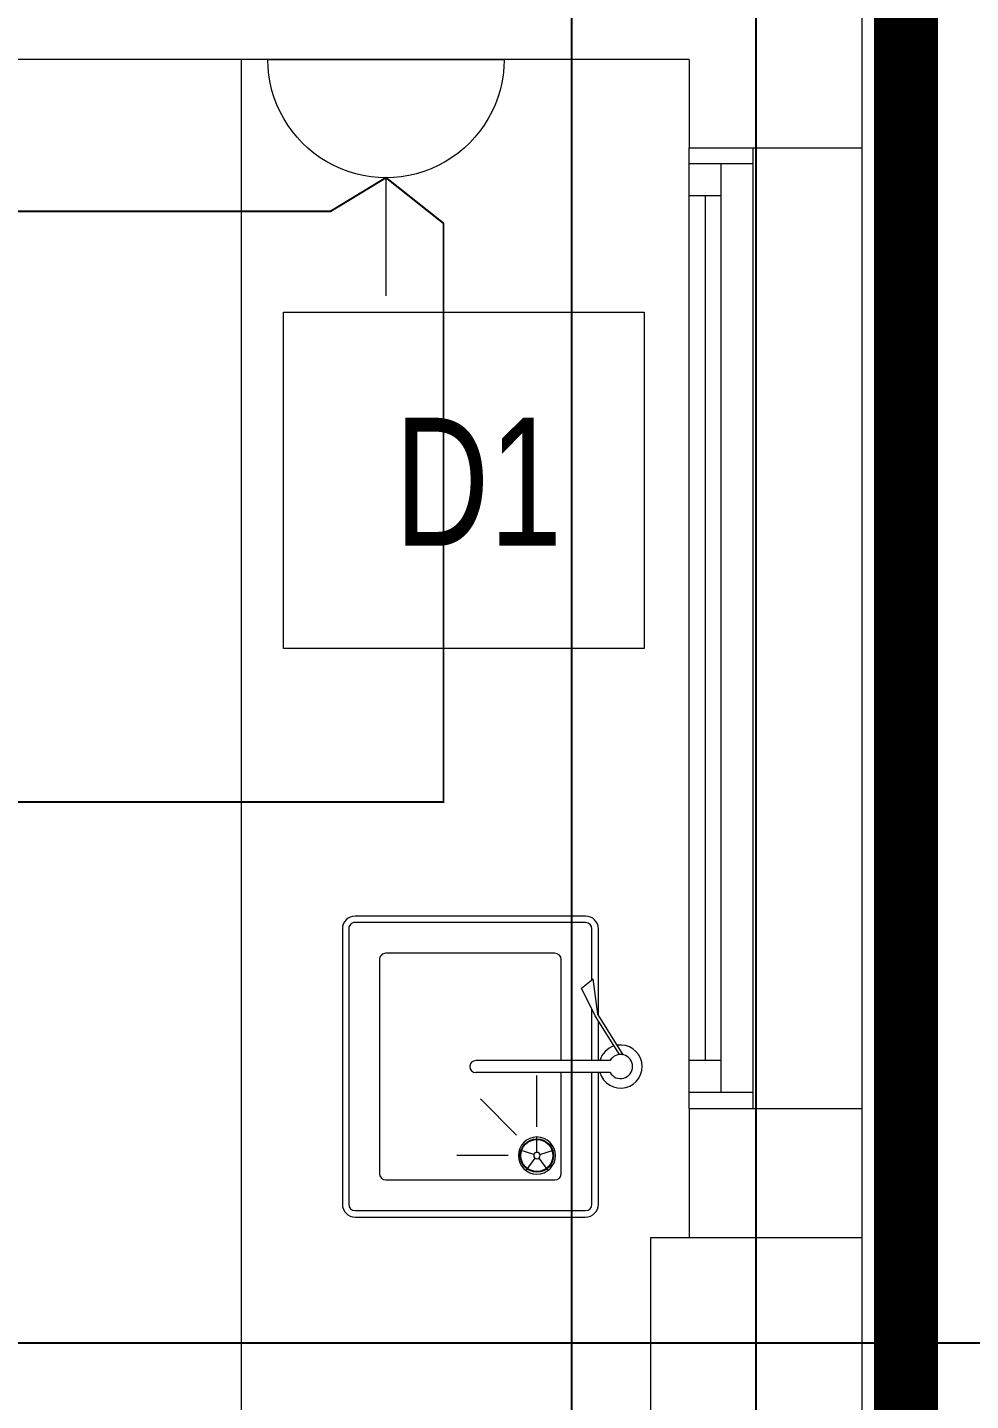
# Model space of a CAD drawing. Header units: metres. Extents: x 75097 to 220762, y -1557923 to -1361206.
# Drawn here: x 208575 to 210048, y -1462527 to -1460383 of the extents above; entities that cross this region are included whole.
import ezdxf

# ---------------------------------------------------------------- set-up
doc = ezdxf.new("R2010")
doc.units = ezdxf.units.M
doc.linetypes.add('DASHED2', pattern=[0.375, 0.25, -0.125])
doc.layers.get('0').update_dxf_attribs({"lineweight": 0})
for name, color, linetype, lineweight in [('A-100 - Copy$0$Aluminum', 8, 'Continuous', 0), ('A-100 - Copy$0$Medical Equipment and Furniture', 8, 'Continuous', 0), ('A-100 - Copy$0$Proj', 8, 'Continuous', 0), ('A-100 - Copy$0$SANIT', 8, 'Continuous', 0), ('A-100 - Copy$0$Structure', 8, 'Continuous', 9), ('A-100 - Copy$0$Walls', 8, 'Continuous', 0)]:
    doc.layers.add(name, color=color, linetype=linetype, lineweight=lineweight)
doc.layers.add('A-100 - Copy$0$axes', color=8, linetype='Continuous')
doc.layers.add('E-POWR', color=7, linetype='Continuous', lineweight=9, true_color=0x4e7e3e)
doc.styles.add('A-100 - Copy$0$X3G_ENTITY_2587EA', font='swisscl.ttf', dxfattribs={"height": 200})

# ---------------------------------------------------------------- blocks, each defined once
blk = doc.blocks.new('A-100 - Copy$0$BMED-S-S DROP-IN SINK 45-38')
at = {"layer": 'A-100 - Copy$0$SANIT'}
for p, q in [((-18.3, 4.2), (-81.8, -35.6)), ((-18.7, -1.6), (-79.3, -39.6)), ((-9.4, -16.2), (-9.4, -226.2)), ((9.4, -16.2), (9.4, -226.2)), ((-80.4, -34.7), (-215, -34.7)), ((-81.8, -35.6), (-136.9, -42.7)), ((-122.2, -61.3), (-136.9, -42.7)), ((-79.3, -39.6), (-122.2, -61.3)), ((215, -34.7), (9.4, -34.7)), ((-235, -54.7), (-235, -414.7)), ((-225, -54.7), (-225, -414.7)), ((-135.3, -44.7), (-215, -44.7)), ((215, -44.7), (9.4, -44.7)), ((225, -414.7), (225, -54.7)), ((235, -414.7), (235, -54.7)), ((94, -130.7), (14, -130.7)), ((107.2, -162.5), (50.6, -219.1)), ((139, -175.7), (139, -255.7)), ((-215, -424.7), (215, -424.7)), ((-215, -434.7), (215, -434.7))]:
    blk.add_line(p, q, dxfattribs=at)
at = {"layer": 'A-100 - Copy$0$SANIT', "ltscale": 250}
for p, q in [((-177, -102.7), (-177, -366.7)), ((-9.4, -92.7), (-167, -92.7)), ((167, -92.7), (9.4, -92.7)), ((177, -366.7), (177, -102.7)), ((-167, -376.7), (167, -376.7))]:
    blk.add_line(p, q, dxfattribs=at)
at = {"layer": 'A-100 - Copy$0$SANIT'}
for points in [[(-9.4, -34.7), (-71.6, -34.7)], [(-9.4, -44.7), (-89.5, -44.7)], [(137.5, -126), (130, -103.1)], [(143, -127.8), (162.5, -113.7)], [(134, -130.7), (110, -130.7)], [(137.5, -135.5), (130, -158.3)], [(143, -133.7), (162.5, -147.8)]]:
    blk.add_lwpolyline(points, dxfattribs=at)
for points in [[(139, -159.7, 1), (139, -101.7, 1)], [(139, -135.7, 1), (139, -125.7, 1)]]:
    blk.add_lwpolyline(points, format="xyb", close=True, dxfattribs=at)
for radius in [26, 25]:
    blk.add_circle((139, -130.7), radius, dxfattribs=at)
for centre, radius, start, end in [((0, 0), 33.7, 286.1245, 188.9357), ((0, 0), 18.8, 299.9969, 239.9969), ((0, 0), 33.7, 197.3556, 253.8692), ((-215, -54.7), 20, 90, 180), ((215, -54.7), 20, 0, 90), ((-215, -54.7), 10, 90, 180), ((215, -54.7), 10, 0, 90), ((0, -226.2), 9.38, 179.9969, 359.9969), ((-215, -414.7), 20, 180, 270), ((-215, -414.7), 10, 180, 270), ((215, -414.7), 10, 270, 0), ((215, -414.7), 20, 270, 0)]:
    blk.add_arc(centre, radius, start, end, dxfattribs=at)
at = {"layer": 'A-100 - Copy$0$SANIT', "ltscale": 250}
for centre, start, end in [((-167, -102.7), 90.0094, 180.0094), ((167, -102.7), 0, 90), ((-167, -366.7), 180, 270), ((167, -366.7), 270, 0)]:
    blk.add_arc(centre, 10, start, end, dxfattribs=at)
blk = doc.blocks.new('A-100 - Copy')
at = {"layer": 'A-100 - Copy$0$Aluminum'}
for p, q in [((209608.3, -1462070.9), (209608.3, -1460570.9)), ((209708.3, -1462070.9), (209708.3, -1460570.9)), ((209708.3, -1460595.9), (209608.3, -1460595.9)), ((209658.3, -1462045.9), (209658.3, -1460595.9)), ((209658.3, -1460645.9), (209608.3, -1460645.9)), ((209633.3, -1460645.9), (209633.3, -1461995.9)), ((209658.3, -1461995.9), (209608.3, -1461995.9)), ((209708.3, -1462045.9), (209608.3, -1462045.9))]:
    blk.add_line(p, q, dxfattribs=at)
at = {"layer": 'A-100 - Copy$0$axes'}
for p, q in [((209713.3, -1477297.4, 0), (209713.3, -1451192.7, 0)), ((209713.3, -1477297.4, 0), (209713.3, -1451192.7, 0)), ((215702.3, -1462437.7, 2.4), (83332.8, -1462437.7, 2.4))]:
    blk.add_line(p, q, dxfattribs=at)
at = {"layer": 'A-100 - Copy$0$Medical Equipment and Furniture'}
blk.add_line((208908.3, -1460432.7, 0), (208908.3, -1462592.7, 0), dxfattribs=at)
blk.add_lwpolyline([(208974.4, -1460827.1), (209538.1, -1460827.1), (209538.1, -1461352.4), (208974.4, -1461352.4)], close=True, dxfattribs=at)
at = {"layer": 'A-100 - Copy$0$Proj'}
blk.add_line((209878.3, -1460570.9), (209878.3, -1462070.9), dxfattribs=at)
at = {"layer": 'A-100 - Copy$0$Structure', "elevation": 2.4}
blk.add_lwpolyline([(209548.3, -1462272.7), (209878.3, -1462272.7), (209878.3, -1462602.7), (209548.3, -1462602.7)], close=True, dxfattribs=at)
at = {"layer": 'A-100 - Copy$0$Walls'}
for p, q in [((209878.3, -1459525.2), (209878.3, -1460570.9)), ((209608.3, -1460432.7), (206218.3, -1460432.7)), ((209608.3, -1460432.7), (209608.3, -1460570.9)), ((209608.3, -1460570.9), (209878.3, -1460570.9)), ((209608.3, -1462070.9), (209608.3, -1462272.7)), ((209608.3, -1462070.9), (209878.3, -1462070.9)), ((209878.3, -1462070.9), (209878.3, -1462272.7))]:
    blk.add_line(p, q, dxfattribs=at)
at = {"layer": 'A-100 - Copy$0$Medical Equipment and Furniture', "rotation": 270}
blk.add_blockref('A-100 - Copy$0$BMED-S-S DROP-IN SINK 45-38', (209501.2, -1462005.6), dxfattribs=at)
at = {"layer": 'A-100 - Copy$0$Medical Equipment and Furniture', "insert": (209279, -1460992.2), "char_height": 200, "attachment_point": 2, "style": 'A-100 - Copy$0$X3G_ENTITY_2587EA'}
blk.add_mtext('D1', dxfattribs=at)
blk = doc.blocks.new('NORMAL SOCKET')
at = {"layer": 'E-POWR'}
for p, q in [((0, 307.7), (0, 615.4)), ((-307.7, 0), (307.7, 0))]:
    blk.add_line(p, q, dxfattribs=at)
blk.add_ellipse((0, 0), major_axis=(32.8, 305.9), ratio=1, start_param=4.81904, end_param=7.960633, dxfattribs=at)

msp = doc.modelspace()

# ---------------------------------------------------------------- linework, layer by layer
at = {"layer": 'E-POWR', "color": 240, "linetype": 'DASHED2', "ltscale": 500, "true_color": 0xf10e52, "const_width": 100, "elevation": 0}
msp.add_lwpolyline([(159393.3, -1448612.7), (159393.3, -1454972.7), (147820.4, -1454991.2), (147948, -1460991.2), (148420.5, -1460972.7), (148420.5, -1466760.4), (151756.7, -1466760.4), (151498.3, -1475532.7), (159048.3, -1475532.7), (159048.3, -1476893.7), (174041.3, -1476822.7), (174041.3, -1469902.7), (209947.3, -1469902.7), (209947.3, -1454972.7), (173995.3, -1454972.7), (173978.3, -1451323.8), (179573.3, -1451323.8), (179573.3, -1448020.8), (173978.3, -1448045.7)], dxfattribs=at)
at = {"layer": 'E-POWR', "const_width": 3, "elevation": 0}
msp.add_lwpolyline([(204091.6, -1463368.1), (205596.2, -1463368.1), (205596.2, -1463887.3), (207383.1, -1463887.3), (207383.1, -1463368.1), (209424.7, -1463368.1), (209424.7, -1460148.1), (207139.6, -1460148.1), (202867.8, -1460148.1)], dxfattribs=at)

# ---------------------------------------------------------------- next in the draw order: block references
msp.add_blockref('A-100 - Copy', (0, 0))

# ---------------------------------------------------------------- next in the draw order: linework, layer by layer
msp.add_lwpolyline([(203043.5, -1460641.1), (204941.3, -1460641.1), (205053.7, -1460617.3), (205194.6, -1460656.7), (207669.5, -1460656.7), (207753.7, -1460617.3), (207845.6, -1460670), (209047.8, -1460670), (209134.7, -1460617.3), (209224.6, -1460688.6), (209224.6, -1461592.4), (205988.5, -1461592.4), (205933.7, -1461901.9)], dxfattribs=at)

# ---------------------------------------------------------------- next in the draw order: block references
at = {"layer": 'E-POWR', "color": 85, "xscale": -0.6, "yscale": 0.6, "zscale": 0.6, "rotation": 180}
msp.add_blockref('NORMAL SOCKET', (209134.7, -1460432.7), dxfattribs=at)

doc.saveas('drawing.dxf')
